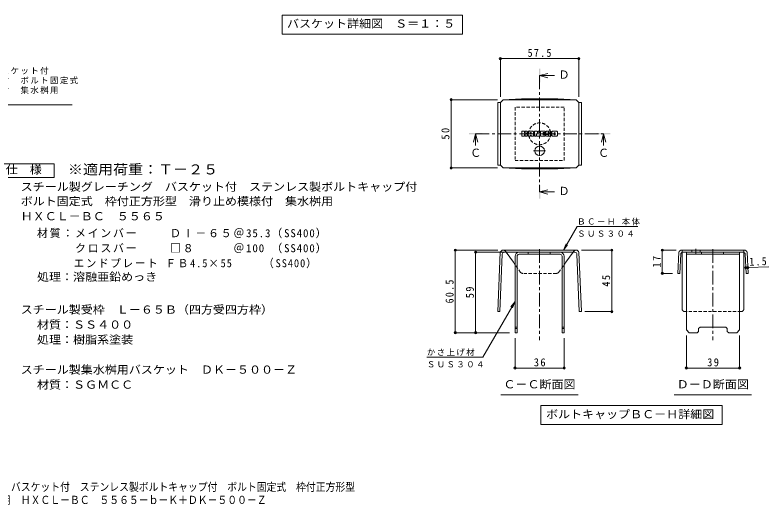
# Model space of a CAD drawing. Units: millimetres on the paper, enlarged 5 times, with parts at other scales. Extents: x -1338 to 1348, y -985 to 942.
# Drawn here: x -31 to 1348, y -985 to -88 of the extents above; entities that cross this region are included whole.
import ezdxf
from ezdxf.enums import TextEntityAlignment as Align

# ---------------------------------------------------------------- set-up
doc = ezdxf.new("R2010")
doc.units = ezdxf.units.MM
doc.header["$LTSCALE"] = 5
doc.header["$PDMODE"] = 32
doc.header["$PDSIZE"] = 4
doc.linetypes.add('CHAIN1', pattern=[8, 5, -1, 1, -1])
doc.linetypes.add('DASHED1', pattern=[1.8, 1.2, -0.6])
for name, color, linetype, lineweight in [('5-5', 7, 'Continuous', 9), ('D-4', 7, 'Continuous', 9), ('D-5', 7, 'Continuous', 9), ('D-8', 4, 'Continuous', 9), ('D-9', 2, 'Continuous', 9), ('D-F', 7, 'Continuous', 9)]:
    doc.layers.add(name, color=color, linetype=linetype, lineweight=lineweight)
doc.layers.add('F-0_F-0ﾚｲﾔ', color=2, linetype='Continuous')
doc.layers.add('F-F_F-Fﾚｲﾔ', color=2, linetype='Continuous')
doc.styles.add('ＭＳ ゴシック', font='')
doc.styles.get('ＭＳ ゴシック').set_extended_font_data('MS Gothic')

msp = doc.modelspace()

# ---------------------------------------------------------------- linework, layer by layer
at = {"layer": '5-5'}
for p, q in [((457.496, -87.5), (457.496, -122.5)), ((457.496, -87.5), (787.496, -87.5)), ((787.496, -87.5), (787.496, -122.5)), ((457.496, -122.5), (787.496, -122.5))]:
    msp.add_line(p, q, dxfattribs=at)
at = {"layer": 'D-4'}
for p, q in [((856.755, -165.734), (856.755, -237.585)), ((856.755, -167.234), (1000.505, -167.234)), ((1000.505, -165.734), (1000.505, -237.478)), ((765.224, -242.478), (851.755, -242.478)), ((766.724, -242.478), (766.724, -367.478)), ((765.224, -367.478), (851.755, -367.478)), ((972.279, -518.142), (997.289, -474.824)), ((1108.539, -474.824), (997.289, -474.824)), ((972.279, -518.142), (977.063, -506.594)), ((972.279, -518.142), (979.889, -508.225)), ((772.82, -518.142), (851.862, -518.142)), ((774.32, -518.142), (774.32, -669.392)), ((809.933, -521.892), (881.13, -521.892)), ((811.433, -669.392), (811.433, -521.892)), ((1062.366, -518.142), (1005.399, -518.142)), ((1060.866, -518.142), (1060.866, -630.792)), ((1151.727, -518.142), (1178.564, -518.142)), ((1153.227, -560.642), (1153.227, -518.142)), ((1305.99, -550.241), (1309.737, -550.09)), ((1309.737, -550.09), (1348.348, -548.544)), ((1151.727, -560.642), (1171.756, -560.642)), ((883.63, -612.195), (824.728, -714.218)), ((883.63, -612.195), (876.021, -622.112)), ((883.63, -612.195), (878.847, -623.743)), ((1062.366, -630.792), (1011.264, -630.792)), ((772.82, -669.392), (873.63, -669.392)), ((1197.208, -735.63), (1197.208, -674.392)), ((1294.708, -735.63), (1294.708, -674.392)), ((883.63, -735.63), (883.63, -679.392)), ((973.63, -735.63), (973.63, -679.392)), ((722.228, -714.218), (824.728, -714.218)), ((883.63, -734.13), (973.63, -734.13)), ((1197.208, -734.13), (1294.708, -734.13))]:
    msp.add_line(p, q, dxfattribs=at)
for p in [(856.755, -167.234), (1000.505, -167.234), (766.724, -242.478), (766.724, -367.478), (774.32, -518.142), (811.433, -521.892), (1060.866, -518.142), (1153.227, -518.142), (1305.99, -550.241), (1309.737, -550.09), (1153.227, -560.642), (1060.866, -630.792), (774.32, -669.392), (811.433, -669.392), (883.63, -734.13), (973.63, -734.13), (1197.208, -734.13), (1294.708, -734.13)]:
    msp.add_point(p, dxfattribs=at)
at = {"layer": 'D-5', "color": 4}
for p, q in [((928.63, -198.477), (943.63, -194.477)), ((928.63, -198.477), (943.63, -202.477)), ((928.63, -198.477), (955.979, -198.477)), ((811.584, -305.031), (807.584, -320.031)), ((811.584, -305.031), (815.584, -320.031)), ((811.584, -305.031), (811.584, -326.653)), ((1045.677, -305.031), (1041.677, -320.031)), ((1045.677, -305.031), (1049.677, -320.031)), ((1045.677, -305.031), (1045.677, -326.653)), ((928.63, -411.586), (943.63, -407.586)), ((928.63, -411.586), (943.63, -415.586)), ((928.63, -411.586), (955.979, -411.586))]:
    msp.add_line(p, q, dxfattribs=at)
at = {"layer": 'D-5', "color": 4, "linetype": 'CHAIN1'}
for p, q in [((928.63, -198.477), (928.63, -411.586)), ((811.584, -305.031), (1045.677, -305.031))]:
    msp.add_line(p, q, dxfattribs=at)
at = {"layer": 'D-5'}
for p, q in [((-291.846, -251.998), (73.154, -251.998)), ((857.88, -783.229), (999.38, -783.229)), ((1175.208, -783.229), (1316.708, -783.229)), ((930.732, -802.5), (930.732, -837.5)), ((930.732, -802.5), (1262.5, -802.5)), ((1262.5, -802.5), (1262.5, -837.5)), ((930.732, -837.5), (1262.5, -837.5))]:
    msp.add_line(p, q, dxfattribs=at)
at = {"layer": 'D-5', "color": 2}
msp.add_lwpolyline([(-72.219, -384.917), (-72.219, -359.917), (40.281, -359.917), (40.281, -384.917)], close=True, dxfattribs=at)
at = {"layer": 'D-5', "color": 4}
for points in [[(927.38, -210.977), (929.88, -210.977), (927.38, -185.977), (929.88, -185.977)], [(799.084, -306.281), (824.084, -306.281), (799.084, -303.781), (824.084, -303.781)], [(1033.177, -306.281), (1058.177, -306.281), (1033.177, -303.781), (1058.177, -303.781)], [(927.38, -424.086), (929.88, -424.086), (927.38, -399.086), (929.88, -399.086)]]:
    msp.add_solid(points, dxfattribs=at)
at = {"layer": 'D-8', "linetype": 'DASHED1'}
for p, q in [((973.63, -256.281), (883.63, -256.281)), ((883.63, -256.281), (883.63, -353.781))]:
    msp.add_line(p, q, dxfattribs=at)
at = {"layer": 'D-8'}
for p, q in [((891.13, -521.892), (966.13, -521.892)), ((907.663, -525.642), (907.663, -521.892)), ((947.663, -525.642), (947.663, -521.892)), ((1197.208, -521.892), (1294.708, -521.892)), ((1197.208, -664.392), (1197.208, -521.892)), ((1224.99, -525.642), (1224.99, -521.892)), ((1264.99, -525.642), (1264.99, -521.892)), ((1294.708, -664.392), (1294.708, -521.892)), ((887.38, -529.392), (887.38, -669.392)), ((966.13, -525.642), (891.13, -525.642)), ((969.88, -529.392), (969.88, -669.392)), ((973.63, -529.392), (973.63, -669.392)), ((1197.208, -525.642), (1294.708, -525.642)), ((883.63, -659.392), (887.38, -659.392)), ((883.63, -661.892), (887.38, -661.892)), ((969.88, -659.392), (973.63, -659.392)), ((969.88, -661.892), (973.63, -661.892)), ((1222.208, -659.392), (1269.708, -659.392)), ((973.63, -669.392), (969.88, -669.392)), ((1197.208, -664.392), (1202.208, -669.392)), ((1272.208, -666.892), (1274.708, -669.392)), ((1289.708, -669.392), (1274.708, -669.392)), ((1294.708, -664.392), (1289.708, -669.392))]:
    msp.add_line(p, q, dxfattribs=at)
at = {"layer": 'D-8', "linetype": 'DASHED1'}
msp.add_lwpolyline([(883.63, -353.781), (973.63, -353.781), (973.63, -256.281)], dxfattribs=at)
at = {"layer": 'D-8'}
for points in [[(883.63, -529.392), (883.63, -669.392), (887.38, -669.392)], [(1219.708, -666.892), (1219.708, -661.892), (1222.208, -659.392)], [(1272.208, -666.892), (1272.208, -661.892), (1269.708, -659.392)], [(1219.708, -666.892), (1217.208, -669.392), (1202.208, -669.392)]]:
    msp.add_lwpolyline(points, dxfattribs=at)
at = {"layer": 'D-8', "linetype": 'DASHED1'}
msp.add_circle((928.63, -305.031), 20, dxfattribs=at)
at = {"layer": 'D-8'}
for centre, radius, start, end in [((891.13, -529.392), 7.5, 90, 180), ((966.13, -529.392), 7.5, 0, 90), ((891.13, -529.392), 3.75, 90, 180), ((966.13, -529.392), 3.75, 0, 90)]:
    msp.add_arc(centre, radius, start, end, dxfattribs=at)
at = {"layer": 'D-9'}
for p, q in [((856.755, -247.585), (852.25, -247.585)), ((852.25, -247.585), (852.25, -362.372)), ((856.755, -247.478), (861.755, -242.478)), ((856.755, -362.478), (856.755, -247.478)), ((861.755, -242.478), (895.414, -240.776)), ((861.755, -242.478), (995.505, -242.478)), ((961.847, -240.776), (895.414, -240.776)), ((995.505, -242.478), (961.847, -240.776)), ((1000.505, -247.478), (995.505, -242.478)), ((1000.505, -362.478), (1000.505, -247.478)), ((1000.505, -247.585), (1005.011, -247.585)), ((1005.011, -247.585), (1005.011, -362.372)), ((856.755, -362.372), (852.25, -362.372)), ((856.755, -362.478), (861.755, -367.478)), ((861.755, -367.478), (895.414, -369.18)), ((861.755, -367.478), (995.505, -367.478)), ((961.847, -369.18), (895.414, -369.18)), ((995.505, -367.478), (961.847, -369.18)), ((1000.505, -362.478), (995.505, -367.478)), ((1000.505, -362.372), (1005.011, -362.372)), ((856.605, -521.892), (852.25, -630.642)), ((995.399, -518.142), (861.862, -518.142)), ((863.961, -521.892), (993.3, -521.892)), ((880.559, -540.272), (867.292, -521.892)), ((976.808, -540.124), (989.969, -521.892)), ((1000.655, -521.892), (1005.011, -630.642)), ((1183.308, -521.892), (1181.756, -560.642)), ((1245.958, -518.142), (1188.564, -518.142)), ((1189.458, -625.642), (1189.458, -522.091)), ((1301.252, -521.892), (1190.664, -521.892)), ((1207.35, -518.142), (1207.35, -521.892)), ((1222.35, -518.142), (1222.35, -521.892)), ((1245.958, -518.142), (1303.351, -518.142)), ((1302.458, -625.642), (1302.458, -522.091)), ((1308.608, -521.892), (1310.16, -560.642)), ((860.214, -525.492), (855.997, -630.792)), ((997.047, -525.492), (1001.264, -630.792)), ((1186.917, -525.492), (1185.503, -560.792)), ((1304.999, -525.492), (1306.413, -560.792)), ((1181.756, -560.642), (1185.503, -560.792)), ((1310.16, -560.642), (1306.413, -560.792)), ((852.25, -630.642), (855.997, -630.792)), ((1005.011, -630.642), (1001.264, -630.792))]:
    msp.add_line(p, q, dxfattribs=at)
at = {"layer": 'D-9', "linetype": 'CHAIN1'}
for p, q in [((928.63, -327.008), (928.63, -345.448)), ((939.52, -336.228), (917.74, -336.228)), ((928.63, -516.182), (928.63, -683.11)), ((1214.85, -515.667), (1214.85, -524.367)), ((1245.958, -516.182), (1245.958, -683.11))]:
    msp.add_line(p, q, dxfattribs=at)
at = {"layer": 'D-9', "linetype": 'DASHED1'}
for p, q in [((867.292, -521.892), (865.938, -520.017)), ((989.969, -521.892), (991.322, -520.017)), ((1189.458, -522.091), (1189.458, -518.142)), ((1302.458, -522.091), (1302.458, -518.142)), ((893.913, -558.772), (880.559, -540.272)), ((963.348, -558.772), (976.808, -540.124)), ((959.448, -560.642), (897.813, -560.642)), ((1297.458, -630.642), (1194.458, -630.642))]:
    msp.add_line(p, q, dxfattribs=at)
at = {"layer": 'D-9'}
msp.add_circle((928.63, -336.228), 8.75, dxfattribs=at)
for centre, radius, start, end in [((861.809, -523.627), 5.485, 89.44382, 161.56279), ((863.961, -525.642), 3.75, 90, 177.70665), ((993.3, -525.642), 3.75, 2.29335, 90), ((995.452, -523.627), 5.485, 18.43721, 90.55618), ((1188.511, -523.627), 5.485, 89.44382, 161.56279), ((1190.664, -525.642), 3.75, 90, 177.70665), ((1301.252, -525.642), 3.75, 2.29335, 90), ((1303.405, -523.627), 5.485, 18.43721, 90.55618), ((1194.458, -625.642), 5, 180, 198.1933), ((1297.458, -625.642), 5, 341.8067, 0)]:
    msp.add_arc(centre, radius, start, end, dxfattribs=at)
at = {"layer": 'D-9', "linetype": 'DASHED1'}
for centre, radius, start, end in [((861.809, -523.627), 5.485, 41.15582, 89.44382), ((995.452, -523.627), 5.485, 90.55618, 138.84418), ((897.813, -555.642), 5, 218.74638, 270), ((959.448, -555.642), 5, 270, 321.25362), ((1194.458, -625.642), 5, 198.1933, 270), ((1297.458, -625.642), 5, 270, 341.8067)]:
    msp.add_arc(centre, radius, start, end, dxfattribs=at)
at = {"layer": 'D-F'}
for p, q in [((896.102, -308.974), (896.102, -300.59)), ((900.308, -300.197), (896.495, -300.197)), ((900.701, -300.59), (900.701, -302.901)), ((901.957, -300.59), (901.957, -302.901)), ((905.719, -300.197), (902.35, -300.197)), ((906.112, -300.59), (906.112, -302.543)), ((907.775, -308.974), (907.775, -301.507)), ((916.061, -300.197), (909.085, -300.197)), ((911.935, -304.684), (911.935, -303.33)), ((913.211, -304.684), (913.211, -303.33)), ((917.371, -308.974), (917.371, -301.507)), ((919.056, -300.59), (919.056, -308.974)), ((919.448, -300.197), (923.708, -300.197)), ((924.082, -300.47), (925.278, -304.205)), ((925.682, -300.59), (925.682, -304.142)), ((926.075, -300.197), (928.625, -300.197)), ((929.018, -300.59), (929.018, -308.974)), ((930.29, -308.974), (930.29, -300.59)), ((930.683, -300.197), (938.235, -300.197)), ((938.235, -302.676), (935.443, -302.676)), ((938.628, -302.283), (938.628, -300.59)), ((948.589, -300.197), (940.959, -300.197)), ((944.035, -303.554), (944.035, -302.52)), ((945.328, -302.752), (945.328, -302.52)), ((945.721, -303.144), (949.899, -303.144)), ((949.899, -301.507), (949.899, -303.144)), ((951.17, -308.057), (951.17, -301.507)), ((959.849, -300.197), (952.479, -300.197)), ((955.361, -306.063), (955.361, -303.501)), ((956.967, -306.063), (956.967, -303.501)), ((961.159, -301.507), (961.159, -308.057)), ((896.495, -309.367), (900.308, -309.367)), ((900.701, -308.974), (900.701, -306.262)), ((901.944, -308.974), (901.944, -306.262)), ((902.337, -309.367), (905.726, -309.367)), ((906.118, -308.974), (906.118, -306.649)), ((911.542, -309.367), (908.168, -309.367)), ((911.935, -308.974), (911.935, -307.926)), ((913.08, -304.815), (912.066, -304.815)), ((913.211, -308.974), (913.211, -307.926)), ((913.604, -309.367), (916.978, -309.367)), ((921.952, -309.367), (919.448, -309.367)), ((922.345, -308.974), (922.345, -306.701)), ((923.567, -309.086), (922.839, -306.629)), ((928.625, -309.367), (923.943, -309.367)), ((930.683, -309.367), (938.203, -309.367)), ((938.235, -305.789), (935.429, -305.789)), ((938.203, -306.861), (935.429, -306.861)), ((938.235, -303.775), (935.443, -303.775)), ((938.596, -308.974), (938.596, -307.253)), ((938.628, -305.396), (938.628, -304.168)), ((939.888, -306.837), (939.888, -308.057)), ((940.281, -306.444), (943.664, -306.444)), ((944.913, -305.619), (940.959, -305.619)), ((948.828, -309.367), (941.197, -309.367)), ((944.057, -306.837), (944.057, -307.113)), ((944.428, -303.947), (948.828, -303.947)), ((945.306, -306.012), (945.306, -307.113)), ((959.849, -309.367), (952.479, -309.367))]:
    msp.add_line(p, q, dxfattribs=at)
for centre, radius, start, end in [((896.495, -300.59), 0.393, 90, 180), ((900.308, -300.59), 0.393, 0, 90), ((901.329, -302.901), 0.628, 180, 0), ((902.35, -300.59), 0.393, 90, 180), ((904.802, -302.543), 1.31, 299.42073, 0), ((905.719, -300.59), 0.393, 0, 90), ((909.085, -301.507), 1.31, 90, 180), ((912.573, -303.33), 0.638, 0, 180), ((916.061, -301.507), 1.31, 0, 90), ((919.448, -300.59), 0.393, 90, 180), ((923.708, -300.59), 0.393, 17.75635, 90), ((926.075, -300.59), 0.393, 90, 180), ((928.625, -300.59), 0.393, 0, 90), ((930.683, -300.59), 0.393, 90, 180), ((935.443, -303.226), 0.549, 90, 270), ((938.235, -300.59), 0.393, 0, 90), ((938.235, -302.283), 0.393, 270, 0), ((945.827, -302.908), 5.94, 157.10112, 202.89888), ((940.959, -300.852), 0.655, 90, 157.10112), ((944.681, -302.52), 0.647, 0, 180), ((945.721, -302.752), 0.393, 180, 270), ((948.589, -301.507), 1.31, 0, 90), ((952.479, -301.507), 1.31, 90, 180), ((956.164, -303.501), 0.803, 0, 180), ((959.849, -301.507), 1.31, 0, 90), ((896.495, -308.974), 0.393, 180, 270), ((900.308, -308.974), 0.393, 270, 0), ((901.322, -306.262), 0.622, 0, 180), ((902.337, -308.974), 0.393, 180, 270), ((903.414, -304.586), 0.219, 97.33171, 266.57183), ((902.664, -298.752), 5.662, 277.33171, 299.42073), ((903.156, -308.9), 4.103, 53.71985, 86.57183), ((904.809, -306.649), 1.31, 0, 53.71985), ((905.726, -308.974), 0.393, 270, 0), ((908.168, -308.974), 0.393, 180, 270), ((911.542, -308.974), 0.393, 270, 0), ((912.066, -304.684), 0.131, 180, 270), ((912.573, -307.926), 0.638, 0, 180), ((913.08, -304.684), 0.131, 270, 0), ((913.604, -308.974), 0.393, 180, 270), ((916.978, -308.974), 0.393, 270, 0), ((919.448, -308.974), 0.393, 180, 270), ((921.952, -308.974), 0.393, 270, 0), ((922.598, -306.701), 0.252, 16.48875, 180), ((923.943, -308.974), 0.393, 196.48875, 270), ((925.475, -304.142), 0.207, 197.75635, 0), ((928.625, -308.974), 0.393, 270, 0), ((930.683, -308.974), 0.393, 180, 270), ((935.429, -306.325), 0.536, 90, 270), ((938.203, -307.253), 0.393, 0, 90), ((938.203, -308.974), 0.393, 270, 0), ((938.235, -304.168), 0.393, 0, 90), ((938.235, -305.396), 0.393, 270, 0), ((941.197, -308.057), 1.31, 180, 270), ((940.281, -306.837), 0.393, 90, 180), ((940.959, -304.964), 0.655, 202.89888, 270), ((943.664, -306.837), 0.393, 0, 90), ((944.428, -303.554), 0.393, 180, 270), ((944.681, -307.113), 0.624, 180, 0), ((944.913, -306.012), 0.393, 0, 90), ((948.828, -304.602), 0.655, 22.90802, 90), ((948.828, -308.712), 0.655, 270, 337.09198), ((943.964, -306.657), 5.934, 337.09198, 22.90802), ((952.479, -308.057), 1.31, 180, 270), ((956.164, -306.063), 0.803, 180, 0), ((959.849, -308.057), 1.31, 270, 0)]:
    msp.add_arc(centre, radius, start, end, dxfattribs=at)

# ---------------------------------------------------------------- texts
at = {"layer": '5-5', "color": 2, "style": 'ＭＳ ゴシック', "width": 1.1}
msp.add_text('バスケット詳細図\u3000Ｓ＝１：５', height=14.66, dxfattribs=at).set_placement((466.246, -115), align=Align.BOTTOM_LEFT)
at = {"layer": 'D-4', "color": 2, "char_height": 14.66, "attachment_point": 7, "style": 'ＭＳ ゴシック'}
for s, insert in [('\\T1.28;\\W0.9;57.5', (906.755, -164.234)), ('\\T1.27;\\W0.95;36', (918.005, -731.13)), ('\\T1.27;\\W0.95;39', (1235.333, -731.13))]:
    msp.add_mtext(s, dxfattribs=dict(at, insert=insert))
for s, insert, rotation in [('\\T1.27;\\W0.95;50', (763.724, -315.603), 90), ('\\T1.27;\\W0.95;17', (1150.227, -550.017), 90), ('\\T1.27;\\W0.9;1.5', (1312.68, -546.97), 2.293), ('\\T1.27;\\W0.95;45', (1057.866, -585.092), 90), ('\\T1.28;\\W0.9;60.5', (771.32, -615.642), 90), ('\\T1.27;\\W0.95;59', (808.433, -606.267), 90)]:
    msp.add_mtext(s, dxfattribs=dict(at, insert=insert, rotation=rotation))
at = {"layer": 'D-4', "char_height": 11, "attachment_point": 7, "style": 'ＭＳ ゴシック'}
for s, insert in [('\\T1.18;ＢＣ－Ｈ\\~本体', (997.289, -472.494)), ('\\T1.17;ＳＵＳ３０４', (997.289, -493.681)), ('\\T1.17;かさ上げ材', (722.228, -711.889)), ('\\T1.17;ＳＵＳ３０４', (722.228, -733.075))]:
    msp.add_mtext(s, dxfattribs=dict(at, insert=insert))
at = {"layer": 'D-5', "color": 2, "style": 'ＭＳ ゴシック'}
for s, p in [('Ｄ', (963.479, -208.477)), ('Ｃ', (801.584, -351.653)), ('Ｃ', (1035.677, -351.653)), ('Ｄ', (963.479, -421.586))]:
    msp.add_text(s, height=14.66, dxfattribs=at).set_placement(p, align=Align.BOTTOM_LEFT)
at = {"layer": 'D-5', "color": 3, "style": 'ＭＳ ゴシック', "width": 1.1}
msp.add_text('※適用荷重：Ｔ－２５', height=18.33, dxfattribs=at).set_placement((65.281, -384.917), align=Align.BOTTOM_LEFT)
at = {"layer": 'D-5', "color": 2, "style": 'ＭＳ ゴシック', "width": 1.1}
for s, p in [('仕\u3000様', (-48.469, -382.417)), ('スチール製グレーチング\u3000バスケット付\u3000ステンレス製ボルトキャップ付', (-21.174, -413.877)), ('ボルト固定式\u3000枠付正方形型\u3000滑り止め模様付\u3000集水桝用', (-21.174, -440.349)), ('ＨＸＣＬ－ＢＣ\u3000５５６５', (-21.174, -467.849)), ('処理：溶融亜鉛めっき', (8.682, -578.878)), ('スチール製受枠\u3000Ｌ－６５Ｂ（四方受四方枠）', (-21.174, -638.877)), ('材質：ＳＳ４００', (8.682, -666.377)), ('処理：樹脂系塗装', (8.682, -693.877)), ('スチール製集水桝用バスケット\u3000ＤＫ－５００－Ｚ', (-21.174, -748.877)), ('材質：ＳＧＭＣＣ', (8.682, -776.377)), ('Ｃ－Ｃ断面図', (862.38, -775.729)), ('Ｄ－Ｄ断面図', (1179.708, -775.729)), ('ボルトキャップＢＣ－Ｈ詳細図', (940.366, -830.5))]:
    msp.add_text(s, height=14.66, dxfattribs=at).set_placement(p, align=Align.BOTTOM_LEFT)
at = {"layer": 'D-5', "char_height": 11, "attachment_point": 7, "style": 'ＭＳ ゴシック'}
for s, insert in [('\\T1.17;スチール製グレーチング\u3000バスケット付', (-291.846, -196.341)), ('\\T1.17;ステンレス製ボルトキャップ付\u3000ボルト固定式', (-291.846, -214.13)), ('\\T1.17;枠付正方形型\u3000滑り止め模様付\u3000集水桝用', (-291.846, -231.919))]:
    msp.add_mtext(s, dxfattribs=dict(at, insert=insert))
at = {"layer": 'D-5', "color": 2, "char_height": 14.66, "attachment_point": 7, "style": 'ＭＳ ゴシック'}
for s, insert in [('\\T1.16;材質：メインバー\u3000\u3000\\~ＤⅠ－６５＠35.3（SS400）', (8.682, -496.378)), ('\\T1.16;\u3000\u3000\u3000クロスバー\u3000\u3000\\~□８\u3000\u3000\u3000＠100\\~（SS400）', (8.682, -523.878)), ('\\T1.18;\\W0.95;\u3000\u3000\u3000エンドプレート\\~ＦＢ4.5×55\\~\\~\\~\\~\\~（SS400）', (8.682, -551.378))]:
    msp.add_mtext(s, dxfattribs=dict(at, insert=insert))
at = {"layer": 'F-0_F-0ﾚｲﾔ', "style": 'ＭＳ ゴシック', "width": 0.9}
msp.add_text('滑り止め模様付\u3000集水桝用\u3000ＨＸＣＬ－ＢＣ\u3000５５６５－ｂ－Ｋ＋ＤＫ－５００－Ｚ', height=14.66, dxfattribs=at).set_placement((-254.973, -987.548), align=Align.BOTTOM_LEFT)
at = {"layer": 'F-F_F-Fﾚｲﾔ', "style": 'ＭＳ ゴシック', "width": 0.9}
msp.add_text('スチール製グレーチング\u3000バスケット付\u3000ステンレス製ボルトキャップ付\u3000ボルト固定式\u3000枠付正方形型', height=14.66, dxfattribs=at).set_placement((-254.973, -963.652), align=Align.BOTTOM_LEFT)

doc.saveas('drawing.dxf')
